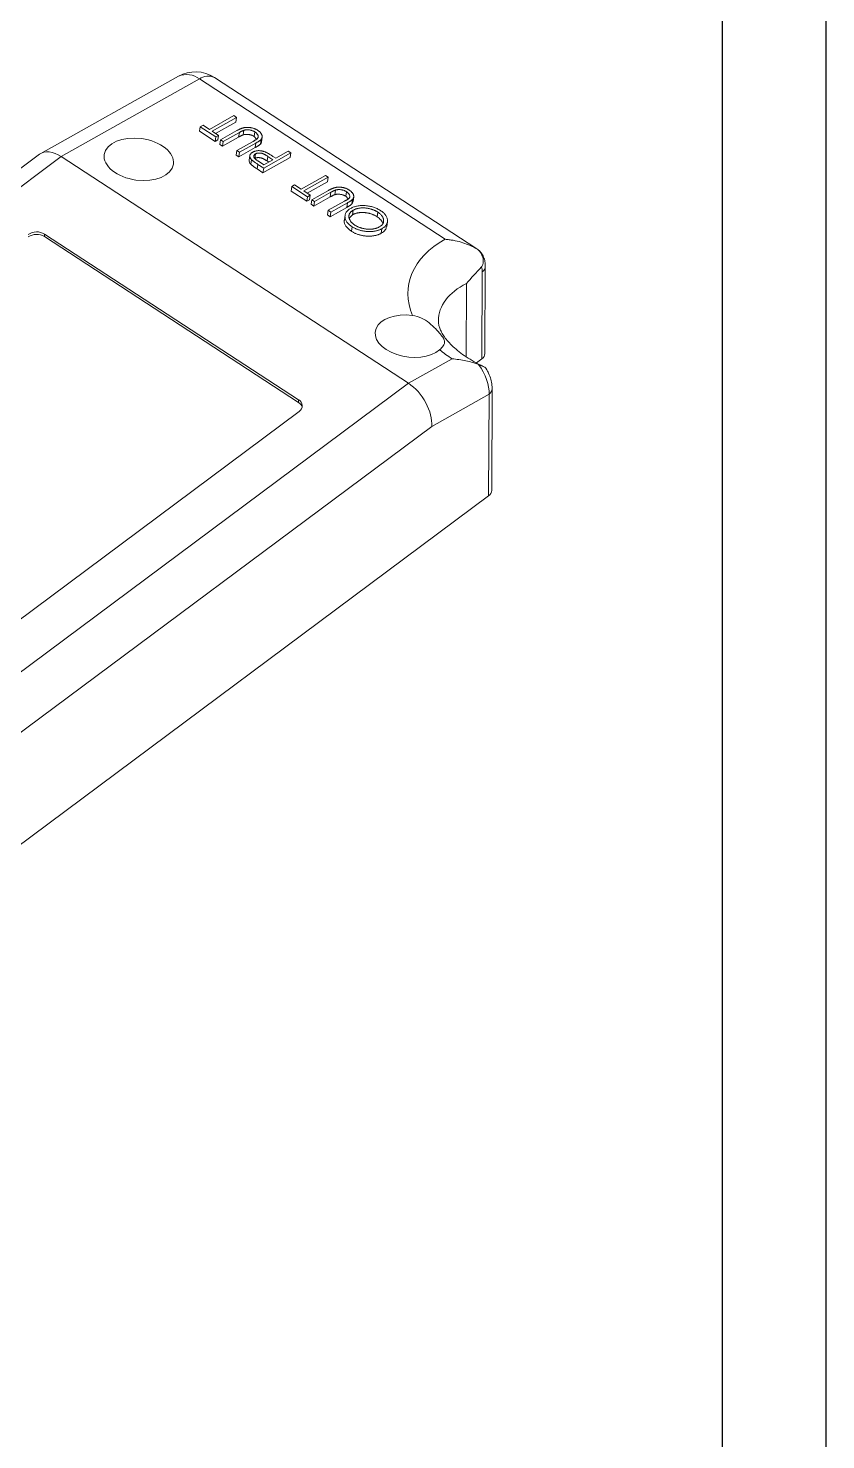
# Model space of a CAD drawing. Header units: inches. Extents: x 1561 to 2692, y 327 to 703.
# Drawn here: x 2623.4 to 2692.3, y 412.1 to 533.9 of the extents above; entities that cross this region are included whole.
import ezdxf

# ---------------------------------------------------------------- set-up
doc = ezdxf.new("R2010")
doc.units = ezdxf.units.IN
doc.header["$LTSCALE"] = 15

msp = doc.modelspace()

# ---------------------------------------------------------------- linework, layer by layer
for p, q in [((2692.292, 703.141), (2692.292, 326.907)), ((2683.334, 694.183), (2683.334, 335.865))]:
    msp.add_line(p, q)
at = {"color": 7, "linetype": 'Continuous', "lineweight": 15}
for p, q in [((2636.403, 529.796), (2624.526, 523.136)), ((2638.233, 529.561), (2626.292, 522.865)), ((2659.435, 515.727), (2638.233, 529.561)), ((2662.174, 514.903), (2639.51, 529.691)), ((2639.09, 525.214), (2641.199, 526.397)), ((2641.429, 526.247), (2639.319, 525.064)), ((2641.199, 526.397), (2641.429, 526.247)), ((2641.429, 526.247), (2641.368, 525.85)), ((2638.291, 525.443), (2638.231, 525.046)), ((2639.576, 524.168), (2638.231, 525.046)), ((2638.291, 525.443), (2638.532, 525.578)), ((2639.636, 524.565), (2638.291, 525.443)), ((2638.532, 525.578), (2639.09, 525.214)), ((2639.319, 525.064), (2639.877, 524.7)), ((2641.368, 525.85), (2639.619, 524.869)), ((2640.03, 524.308), (2641.449, 525.104)), ((2641.668, 524.948), (2640.259, 524.158)), ((2641.668, 524.948), (2641.607, 524.551)), ((2642.059, 525.135), (2641.998, 524.738)), ((2643.007, 524.997), (2642.947, 524.6)), ((2639.636, 524.565), (2639.576, 524.168)), ((2639.817, 524.303), (2639.576, 524.168)), ((2639.877, 524.7), (2639.636, 524.565)), ((2639.877, 524.7), (2639.817, 524.303)), ((2640.03, 524.308), (2639.969, 523.911)), ((2640.199, 523.761), (2639.969, 523.911)), ((2640.259, 524.158), (2640.03, 524.308)), ((2641.607, 524.551), (2640.199, 523.761)), ((2640.259, 524.158), (2640.199, 523.761)), ((2641.44, 523.388), (2642.849, 524.177)), ((2643.09, 524.034), (2641.67, 523.238)), ((2643.159, 524.369), (2642.947, 524.6)), ((2643.09, 524.034), (2643.029, 523.637)), ((2643.539, 524.341), (2643.479, 523.944)), ((2643.576, 524.142), (2643.636, 524.539)), ((2624.415, 523.063), (2530.378, 453.073)), ((2626.292, 522.865), (2532.458, 453.027)), ((2656.267, 503.307), (2626.292, 522.865)), ((2641.44, 523.388), (2641.38, 522.991)), ((2641.61, 522.841), (2641.38, 522.991)), ((2641.67, 523.238), (2641.44, 523.388)), ((2643.029, 523.637), (2641.61, 522.841)), ((2641.67, 523.238), (2641.61, 522.841)), ((2642.574, 522.956), (2642.514, 522.559)), ((2642.72, 522.595), (2642.66, 522.198)), ((2643.056, 523.099), (2642.996, 522.702)), ((2646.059, 522.789), (2643.709, 521.471)), ((2646.12, 523.186), (2643.77, 521.868)), ((2643.781, 522.153), (2644.564, 522.592)), ((2644.122, 522.887), (2644.061, 522.49)), ((2644.564, 522.592), (2644.122, 522.887)), ((2644.623, 522.847), (2644.806, 522.727)), ((2644.806, 522.727), (2645.89, 523.336)), ((2645.89, 523.336), (2646.12, 523.186)), ((2646.12, 523.186), (2646.059, 522.789)), ((2643.268, 522.195), (2643.207, 521.798)), ((2643.709, 521.471), (2643.207, 521.798)), ((2643.77, 521.868), (2643.268, 522.195)), ((2643.313, 522.458), (2643.781, 522.153)), ((2643.77, 521.868), (2643.709, 521.471)), ((2644.208, 522.392), (2644.061, 522.49)), ((2646.197, 520.284), (2646.137, 519.887)), ((2646.197, 520.284), (2646.438, 520.419)), ((2647.542, 519.406), (2646.197, 520.284)), ((2646.438, 520.419), (2646.996, 520.055)), ((2646.996, 520.055), (2649.105, 521.238)), ((2649.335, 521.088), (2647.226, 519.905)), ((2649.274, 520.691), (2647.525, 519.71)), ((2649.105, 521.238), (2649.335, 521.088)), ((2649.335, 521.088), (2649.274, 520.691)), ((2647.482, 519.009), (2646.137, 519.887)), ((2647.226, 519.905), (2647.783, 519.541)), ((2647.542, 519.406), (2647.482, 519.009)), ((2647.723, 519.144), (2647.482, 519.009)), ((2647.783, 519.541), (2647.542, 519.406)), ((2647.783, 519.541), (2647.723, 519.144)), ((2647.936, 519.149), (2647.876, 518.752)), ((2647.936, 519.149), (2649.355, 519.945)), ((2648.166, 518.999), (2647.936, 519.149)), ((2649.513, 519.392), (2648.105, 518.602)), ((2648.166, 518.999), (2648.105, 518.602)), ((2649.574, 519.789), (2648.166, 518.999)), ((2649.347, 518.229), (2650.755, 519.018)), ((2649.574, 519.789), (2649.513, 519.392)), ((2650.996, 518.875), (2649.576, 518.079)), ((2649.965, 519.977), (2649.904, 519.58)), ((2650.913, 519.839), (2650.853, 519.442)), ((2651.063, 519.213), (2650.853, 519.442)), ((2650.996, 518.875), (2650.935, 518.478)), ((2651.445, 519.182), (2651.385, 518.785)), ((2651.482, 518.983), (2651.542, 519.381)), ((2648.105, 518.602), (2647.876, 518.752)), ((2649.347, 518.229), (2649.286, 517.832)), ((2649.516, 517.682), (2649.286, 517.832)), ((2649.576, 518.079), (2649.347, 518.229)), ((2650.935, 518.478), (2649.516, 517.682)), ((2649.576, 518.079), (2649.516, 517.682)), ((2650.794, 517.805), (2650.733, 517.407)), ((2651.444, 517.848), (2651.146, 517.565)), ((2651.505, 518.245), (2651.444, 517.848)), ((2653.621, 518.072), (2653.56, 517.675)), ((2651.402, 516.814), (2651.342, 516.417)), ((2653.977, 516.646), (2653.916, 516.249)), ((2654.387, 516.834), (2654.448, 517.231)), ((2624.855, 516.179), (2624.854, 515.964)), ((2646.787, 501.653), (2624.854, 515.964)), ((2646.788, 501.868), (2624.855, 516.179)), ((2662.596, 505.412), (2662.63, 512.929)), ((2662.865, 505.884), (2662.899, 513.402)), ((2656.267, 503.307), (2660.028, 505.416)), ((2662.596, 505.412), (2662.131, 505.066)), ((2561.501, 432.775), (2656.267, 503.307)), ((2646.787, 501.653), (2646.788, 501.868)), ((2663.222, 502.367), (2658.273, 499.591)), ((2663.183, 493.594), (2663.222, 502.367)), ((2663.451, 494.066), (2663.491, 502.839)), ((2569.741, 443.503), (2646.837, 500.883)), ((2658.273, 499.591), (2563.975, 429.407)), ((2663.183, 493.594), (2557.433, 414.886))]:
    msp.add_line(p, q, dxfattribs=at)
at = {"color": 8, "linetype": 'Continuous', "lineweight": 15}
for p, q in [((2662.055, 514.966), (2662.174, 514.903)), ((2661.266, 511.914), (2661.237, 505.597))]:
    msp.add_line(p, q, dxfattribs=at)
at = {"color": 7, "linetype": 'Continuous', "lineweight": 15}
for centre, radius, start, end in [((2637.87, 527.179), 3, 56.87587, 119.28132), ((2624.171, 514.846), 1.31, 58.59177, 123.90105), ((2624.172, 515.061), 1.31, 58.59177, 123.90105), ((2661.592, 512.959), 1.039, 358.34997, 21.72556), ((2662.265, 505.913), 0.601, 303.47757, 357.23929), ((2646.531, 501.362), 0.568, 302.59418, 63.0847), ((2646.455, 501.083), 0.659, 14.47906, 59.75467), ((2662.851, 494.095), 0.601, 303.4764, 357.2403)]:
    msp.add_arc(centre, radius, start, end, dxfattribs=at)
at = {"color": 8, "linetype": 'Continuous', "lineweight": 15}
for centre, radius, start, end in [((2637.125, 528.17), 1.779, 51.47124, 113.93584), ((2638.979, 528.57), 1.241, 64.67208, 126.95822), ((2662.299, 513.431), 0.601, 303.47472, 357.28837), ((2662.891, 502.868), 0.601, 303.47416, 357.29138)]:
    msp.add_arc(centre, radius, start, end, dxfattribs=at)
at = {"color": 7, "linetype": 'Continuous', "lineweight": 15}
msp.add_ellipse((2632.99, 522.63), major_axis=(2.989, -0.413), ratio=0.5978403, dxfattribs=at)
for centre, major_axis, ratio, start_param, end_param in [((2626.104, 520.581), (-1.635, 2.52), 0.5849023, 5.3608782, 6.3208798), ((2668.208, 510.003), (11.955, -1.653), 0.5978403, 2.4736382, 3.4849586), ((2656.385, 507.365), (2.989, -0.413), 0.5978403, 1.5753738, 5.8232572), ((2668.208, 510.003), (11.955, -1.653), 0.5978403, 3.9136723, 4.0444346), ((2661.029, 503.798), (-1.685, 2.491), 0.5660314, 3.7803088, 4.7855729), ((2656.079, 501.022), (-1.635, 2.52), 0.5849023, 3.7900818, 5.3608782)]:
    msp.add_ellipse(centre, major_axis=major_axis, ratio=ratio, start_param=start_param, end_param=end_param, dxfattribs=at)
at = {"color": 8, "linetype": 'Continuous', "lineweight": 15}
msp.add_ellipse((2667.846, 507.62), major_axis=(8.953, -1.547), ratio=0.5631992, start_param=2.4883216, end_param=3.2336528, dxfattribs=at)
at = {"color": 7, "linetype": 'Continuous', "lineweight": 15}
for points, knots in [([(2641.449, 525.104), (2641.475, 525.118), (2641.525, 525.146), (2641.602, 525.185), (2641.676, 525.221), (2641.749, 525.253), (2641.82, 525.281), (2641.888, 525.307), (2641.956, 525.329), (2642.022, 525.347), (2642.089, 525.363), (2642.158, 525.374), (2642.229, 525.382), (2642.302, 525.386), (2642.379, 525.387), (2642.457, 525.384), (2642.538, 525.377), (2642.621, 525.368), (2642.704, 525.355), (2642.786, 525.337), (2642.866, 525.314), (2642.945, 525.289), (2643.02, 525.258), (2643.095, 525.223), (2643.167, 525.184), (2643.212, 525.155), (2643.235, 525.141)], [0, 0, 0, 0, 0.0548628, 0.1070681, 0.156992, 0.20401, 0.2485131, 0.2905085, 0.3301893, 0.3675895, 0.403883, 0.4400373, 0.4763262, 0.5128266, 0.5502555, 0.5884068, 0.6274386, 0.6677763, 0.7084328, 0.7486058, 0.7889476, 0.8294464, 0.8703598, 0.9122066, 0.9555427, 1, 1, 1, 1]), ([(2642.059, 525.135), (2642.048, 525.132), (2642.025, 525.125), (2641.989, 525.11), (2641.947, 525.093), (2641.901, 525.071), (2641.85, 525.046), (2641.793, 525.017), (2641.732, 524.983), (2641.69, 524.96), (2641.668, 524.948)], [0, 0, 0, 0, 0.0698351, 0.1556208, 0.2578016, 0.3738112, 0.5064025, 0.6555645, 0.8200793, 1, 1, 1, 1]), ([(2643.007, 524.997), (2642.985, 525.011), (2642.942, 525.037), (2642.872, 525.072), (2642.795, 525.103), (2642.715, 525.129), (2642.633, 525.15), (2642.55, 525.166), (2642.467, 525.175), (2642.384, 525.18), (2642.301, 525.178), (2642.219, 525.17), (2642.137, 525.156), (2642.085, 525.142), (2642.059, 525.135)], [0, 0, 0, 0, 0.0828932, 0.1653077, 0.2477696, 0.3317876, 0.4152258, 0.4963148, 0.5771024, 0.6577361, 0.7392778, 0.8231642, 0.9094731, 1, 1, 1, 1]), ([(2643.151, 524.359), (2643.169, 524.374), (2643.205, 524.403), (2643.247, 524.45), (2643.277, 524.497), (2643.295, 524.546), (2643.301, 524.598), (2643.292, 524.653), (2643.27, 524.712), (2643.236, 524.774), (2643.192, 524.835), (2643.139, 524.894), (2643.078, 524.948), (2643.031, 524.981), (2643.007, 524.997)], [0, 0, 0, 0, 0.0868981, 0.1677529, 0.244964, 0.3181296, 0.3923372, 0.4700996, 0.554266, 0.6443987, 0.7369184, 0.8261973, 0.913693, 1, 1, 1, 1]), ([(2643.235, 525.141), (2643.259, 525.125), (2643.307, 525.093), (2643.372, 525.043), (2643.429, 524.992), (2643.481, 524.941), (2643.524, 524.889), (2643.561, 524.836), (2643.591, 524.783), (2643.614, 524.73), (2643.63, 524.677), (2643.638, 524.625), (2643.641, 524.574), (2643.635, 524.525), (2643.622, 524.477), (2643.602, 524.43), (2643.574, 524.384), (2643.551, 524.356), (2643.539, 524.341)], [0, 0, 0, 0, 0.0711837, 0.1396622, 0.2063439, 0.2714083, 0.3354614, 0.3983202, 0.4606312, 0.5232644, 0.5850186, 0.6452056, 0.7042524, 0.7629676, 0.8210643, 0.8800884, 0.9393807, 1, 1, 1, 1]), ([(2641.998, 524.738), (2641.988, 524.735), (2641.964, 524.728), (2641.929, 524.713), (2641.887, 524.696), (2641.841, 524.674), (2641.789, 524.649), (2641.733, 524.62), (2641.672, 524.586), (2641.629, 524.563), (2641.607, 524.551)], [0, 0, 0, 0, 0.0698351, 0.1556208, 0.2578016, 0.3738112, 0.5064025, 0.6555645, 0.8200793, 1, 1, 1, 1]), ([(2642.947, 524.6), (2642.925, 524.614), (2642.882, 524.64), (2642.811, 524.675), (2642.735, 524.706), (2642.655, 524.732), (2642.573, 524.753), (2642.489, 524.769), (2642.406, 524.778), (2642.323, 524.783), (2642.241, 524.781), (2642.158, 524.773), (2642.077, 524.759), (2642.025, 524.745), (2641.998, 524.738)], [0, 0, 0, 0, 0.0828932, 0.1653077, 0.2477696, 0.3317876, 0.4152258, 0.4963148, 0.5771024, 0.6577361, 0.7392778, 0.8231642, 0.9094731, 1, 1, 1, 1]), ([(2642.849, 524.177), (2642.869, 524.188), (2642.906, 524.21), (2642.96, 524.24), (2643.006, 524.268), (2643.048, 524.292), (2643.082, 524.313), (2643.111, 524.331), (2643.134, 524.346), (2643.146, 524.355), (2643.151, 524.359)], [0, 0, 0, 0, 0.1910786, 0.3626046, 0.5160988, 0.650038, 0.7659767, 0.862374, 0.9408421, 1, 1, 1, 1]), ([(2643.479, 523.944), (2643.47, 523.935), (2643.451, 523.914), (2643.415, 523.883), (2643.371, 523.849), (2643.319, 523.812), (2643.258, 523.773), (2643.189, 523.73), (2643.113, 523.684), (2643.058, 523.653), (2643.029, 523.637)], [0, 0, 0, 0, 0.0781299, 0.1694654, 0.2743353, 0.3921102, 0.5236873, 0.6683654, 0.8271319, 1, 1, 1, 1]), ([(2643.539, 524.341), (2643.53, 524.332), (2643.512, 524.311), (2643.475, 524.28), (2643.431, 524.246), (2643.38, 524.209), (2643.318, 524.17), (2643.25, 524.127), (2643.173, 524.081), (2643.118, 524.05), (2643.09, 524.034)], [0, 0, 0, 0, 0.0781299, 0.1694654, 0.2743353, 0.3921102, 0.5236873, 0.6683654, 0.8271319, 1, 1, 1, 1]), ([(2643.569, 524.143), (2643.57, 524.133), (2643.575, 524.06), (2643.523, 523.998), (2643.479, 523.944)], [0, 0, 0, 0, 0.1348989, 1, 1, 1, 1]), ([(2642.66, 522.198), (2642.605, 522.264), (2642.506, 522.382), (2642.519, 522.504), (2642.524, 522.558)], [0, 0, 0, 0, 0.5546162, 1, 1, 1, 1]), ([(2642.72, 522.595), (2642.707, 522.609), (2642.681, 522.637), (2642.648, 522.68), (2642.621, 522.723), (2642.599, 522.766), (2642.584, 522.809), (2642.573, 522.853), (2642.57, 522.897), (2642.572, 522.941), (2642.579, 522.984), (2642.594, 523.026), (2642.616, 523.067), (2642.644, 523.107), (2642.679, 523.144), (2642.721, 523.181), (2642.77, 523.216), (2642.807, 523.238), (2642.825, 523.249)], [0, 0, 0, 0, 0.0624719, 0.1234716, 0.1833832, 0.2431163, 0.3020809, 0.3612865, 0.42141, 0.4824903, 0.5441013, 0.6057205, 0.6671855, 0.7300254, 0.7945821, 0.8603668, 0.9289182, 1, 1, 1, 1]), ([(2643.268, 522.195), (2643.233, 522.218), (2643.167, 522.261), (2643.074, 522.324), (2642.991, 522.382), (2642.918, 522.434), (2642.853, 522.481), (2642.8, 522.524), (2642.755, 522.561), (2642.731, 522.585), (2642.72, 522.595)], [0, 0, 0, 0, 0.1769558, 0.3390551, 0.4863182, 0.6187809, 0.7356188, 0.8387425, 0.9264571, 1, 1, 1, 1]), ([(2642.825, 523.249), (2642.845, 523.259), (2642.883, 523.28), (2642.946, 523.307), (2643.009, 523.33), (2643.074, 523.348), (2643.141, 523.362), (2643.209, 523.372), (2643.279, 523.378), (2643.351, 523.379), (2643.423, 523.377), (2643.496, 523.371), (2643.569, 523.36), (2643.642, 523.346), (2643.715, 523.327), (2643.788, 523.306), (2643.861, 523.28), (2643.908, 523.26), (2643.932, 523.25)], [0, 0, 0, 0, 0.0701189, 0.1371924, 0.2020162, 0.2646314, 0.3261165, 0.3860103, 0.4458118, 0.5052977, 0.5646333, 0.6242826, 0.683902, 0.7439528, 0.8053877, 0.868388, 0.933084, 1, 1, 1, 1]), ([(2643.056, 523.099), (2643.038, 523.088), (2643.002, 523.066), (2642.961, 523.026), (2642.931, 522.982), (2642.914, 522.934), (2642.908, 522.884), (2642.914, 522.833), (2642.935, 522.782), (2642.961, 522.74), (2642.991, 522.705), (2643.019, 522.677), (2643.054, 522.646), (2643.094, 522.613), (2643.14, 522.577), (2643.192, 522.54), (2643.25, 522.499), (2643.292, 522.472), (2643.313, 522.458)], [0, 0, 0, 0, 0.0700338, 0.13921853, 0.20816787, 0.2791337, 0.34993708, 0.4182944, 0.48754029, 0.55757651, 0.59549021, 0.63811805, 0.68595741, 0.73822237, 0.79613162, 0.85853665, 0.92666815, 1, 1, 1, 1]), ([(2644.061, 522.49), (2644.039, 522.505), (2643.997, 522.532), (2643.933, 522.57), (2643.874, 522.606), (2643.817, 522.637), (2643.764, 522.665), (2643.713, 522.688), (2643.667, 522.709), (2643.609, 522.73), (2643.538, 522.751), (2643.453, 522.769), (2643.367, 522.777), (2643.283, 522.777), (2643.202, 522.771), (2643.126, 522.756), (2643.056, 522.733), (2643.016, 522.713), (2642.996, 522.702)], [0, 0, 0, 0, 0.0725466, 0.1400498, 0.2025188, 0.2606047, 0.313264, 0.3617272, 0.4048899, 0.444319, 0.5165995, 0.5864091, 0.6549956, 0.7243019, 0.793411, 0.86161, 0.9295377, 1, 1, 1, 1]), ([(2644.122, 522.887), (2644.1, 522.902), (2644.058, 522.929), (2643.994, 522.967), (2643.934, 523.003), (2643.878, 523.034), (2643.824, 523.062), (2643.774, 523.085), (2643.727, 523.106), (2643.669, 523.127), (2643.598, 523.148), (2643.513, 523.166), (2643.428, 523.174), (2643.344, 523.175), (2643.262, 523.168), (2643.186, 523.153), (2643.116, 523.13), (2643.076, 523.11), (2643.056, 523.099)], [0, 0, 0, 0, 0.0725466, 0.1400498, 0.2025188, 0.2606047, 0.313264, 0.3617272, 0.4048899, 0.444319, 0.5165995, 0.5864091, 0.6549956, 0.7243019, 0.793411, 0.86161, 0.9295377, 1, 1, 1, 1]), ([(2643.932, 523.25), (2643.952, 523.241), (2643.994, 523.222), (2644.059, 523.189), (2644.133, 523.149), (2644.215, 523.102), (2644.305, 523.047), (2644.404, 522.987), (2644.511, 522.919), (2644.584, 522.872), (2644.623, 522.847)], [0, 0, 0, 0, 0.07517159, 0.16474291, 0.26801144, 0.38596396, 0.51779927, 0.66369781, 0.82441679, 1, 1, 1, 1]), ([(2643.207, 521.798), (2643.173, 521.821), (2643.107, 521.864), (2643.014, 521.927), (2642.931, 521.985), (2642.857, 522.037), (2642.793, 522.084), (2642.74, 522.127), (2642.695, 522.164), (2642.671, 522.187), (2642.66, 522.198)], [0, 0, 0, 0, 0.1769558, 0.3390551, 0.4863182, 0.6187809, 0.7356188, 0.8387425, 0.9264571, 1, 1, 1, 1]), ([(2649.355, 519.945), (2649.381, 519.959), (2649.432, 519.987), (2649.508, 520.026), (2649.582, 520.062), (2649.655, 520.094), (2649.726, 520.123), (2649.794, 520.148), (2649.862, 520.17), (2649.929, 520.188), (2649.995, 520.204), (2650.064, 520.215), (2650.135, 520.223), (2650.209, 520.228), (2650.285, 520.228), (2650.363, 520.225), (2650.444, 520.219), (2650.527, 520.209), (2650.61, 520.196), (2650.692, 520.178), (2650.772, 520.155), (2650.851, 520.13), (2650.927, 520.099), (2651.001, 520.064), (2651.073, 520.025), (2651.118, 519.997), (2651.142, 519.982)], [0, 0, 0, 0, 0.0548628, 0.1070681, 0.156992, 0.20401, 0.2485131, 0.2905085, 0.3301893, 0.3675895, 0.403883, 0.4400373, 0.4763262, 0.5128266, 0.5502555, 0.5884068, 0.6274386, 0.6677763, 0.7084328, 0.7486058, 0.7889476, 0.8294464, 0.8703598, 0.9122066, 0.9555427, 1, 1, 1, 1]), ([(2649.904, 519.58), (2649.894, 519.576), (2649.871, 519.569), (2649.835, 519.555), (2649.793, 519.537), (2649.747, 519.515), (2649.695, 519.49), (2649.639, 519.461), (2649.578, 519.428), (2649.536, 519.404), (2649.513, 519.392)], [0, 0, 0, 0, 0.0698351, 0.1556208, 0.2578016, 0.3738112, 0.5064025, 0.6555645, 0.8200793, 1, 1, 1, 1]), ([(2649.965, 519.977), (2649.954, 519.973), (2649.931, 519.966), (2649.895, 519.952), (2649.854, 519.934), (2649.808, 519.912), (2649.756, 519.887), (2649.699, 519.858), (2649.638, 519.825), (2649.596, 519.801), (2649.574, 519.789)], [0, 0, 0, 0, 0.0698351, 0.1556208, 0.2578016, 0.3738112, 0.5064025, 0.6555645, 0.8200793, 1, 1, 1, 1]), ([(2650.853, 519.442), (2650.831, 519.455), (2650.788, 519.481), (2650.717, 519.517), (2650.641, 519.547), (2650.561, 519.573), (2650.479, 519.595), (2650.396, 519.61), (2650.313, 519.62), (2650.23, 519.624), (2650.147, 519.622), (2650.064, 519.615), (2649.983, 519.6), (2649.931, 519.586), (2649.904, 519.58)], [0, 0, 0, 0, 0.0828932, 0.1653077, 0.2477696, 0.3317876, 0.4152258, 0.4963148, 0.5771024, 0.6577361, 0.7392778, 0.8231642, 0.9094731, 1, 1, 1, 1]), ([(2650.913, 519.839), (2650.892, 519.852), (2650.849, 519.878), (2650.778, 519.914), (2650.702, 519.944), (2650.622, 519.97), (2650.539, 519.992), (2650.456, 520.007), (2650.373, 520.017), (2650.29, 520.021), (2650.207, 520.019), (2650.125, 520.012), (2650.044, 519.997), (2649.991, 519.984), (2649.965, 519.977)], [0, 0, 0, 0, 0.0828932, 0.1653077, 0.2477696, 0.3317876, 0.4152258, 0.4963148, 0.5771024, 0.6577361, 0.7392778, 0.8231642, 0.9094731, 1, 1, 1, 1]), ([(2650.755, 519.018), (2650.775, 519.03), (2650.813, 519.051), (2650.866, 519.081), (2650.913, 519.109), (2650.954, 519.133), (2650.988, 519.154), (2651.017, 519.172), (2651.04, 519.187), (2651.052, 519.196), (2651.057, 519.2)], [0, 0, 0, 0, 0.1910786, 0.3626046, 0.5160988, 0.650038, 0.7659767, 0.862374, 0.9408421, 1, 1, 1, 1]), ([(2651.057, 519.2), (2651.076, 519.215), (2651.111, 519.244), (2651.153, 519.291), (2651.183, 519.339), (2651.201, 519.388), (2651.207, 519.439), (2651.198, 519.495), (2651.176, 519.554), (2651.142, 519.615), (2651.098, 519.676), (2651.045, 519.735), (2650.984, 519.79), (2650.937, 519.822), (2650.913, 519.839)], [0, 0, 0, 0, 0.0868981, 0.1677529, 0.244964, 0.3181296, 0.3923372, 0.4700996, 0.554266, 0.6443987, 0.7369184, 0.8261973, 0.913693, 1, 1, 1, 1]), ([(2651.445, 519.182), (2651.437, 519.173), (2651.418, 519.152), (2651.382, 519.121), (2651.337, 519.088), (2651.286, 519.05), (2651.224, 519.011), (2651.156, 518.968), (2651.08, 518.922), (2651.024, 518.891), (2650.996, 518.875)], [0, 0, 0, 0, 0.0781299, 0.1694654, 0.2743353, 0.3921102, 0.5236873, 0.6683654, 0.8271319, 1, 1, 1, 1]), ([(2651.142, 519.982), (2651.166, 519.966), (2651.213, 519.934), (2651.278, 519.884), (2651.335, 519.833), (2651.387, 519.782), (2651.431, 519.73), (2651.467, 519.678), (2651.498, 519.625), (2651.52, 519.571), (2651.536, 519.518), (2651.544, 519.466), (2651.547, 519.415), (2651.541, 519.366), (2651.528, 519.318), (2651.508, 519.271), (2651.481, 519.226), (2651.457, 519.197), (2651.445, 519.182)], [0, 0, 0, 0, 0.0711837, 0.1396622, 0.2063439, 0.2714083, 0.3354614, 0.3983202, 0.4606312, 0.5232644, 0.5850186, 0.6452056, 0.7042524, 0.7629676, 0.8210643, 0.8800884, 0.9393807, 1, 1, 1, 1]), ([(2651.475, 518.984), (2651.476, 518.974), (2651.481, 518.902), (2651.43, 518.839), (2651.385, 518.785)], [0, 0, 0, 0, 0.1348981, 1, 1, 1, 1]), ([(2651.402, 516.814), (2651.356, 516.846), (2651.265, 516.908), (2651.145, 517.006), (2651.042, 517.107), (2650.956, 517.211), (2650.888, 517.317), (2650.836, 517.425), (2650.803, 517.536), (2650.786, 517.648), (2650.785, 517.758), (2650.803, 517.865), (2650.838, 517.967), (2650.891, 518.063), (2650.96, 518.154), (2651.048, 518.24), (2651.152, 518.322), (2651.234, 518.37), (2651.275, 518.395)], [0, 0, 0, 0, 0.0665665, 0.1307421, 0.1933478, 0.2549983, 0.3161192, 0.3772642, 0.4393999, 0.5028052, 0.5663562, 0.6282508, 0.6891071, 0.7493579, 0.8101796, 0.8716166, 0.9348726, 1, 1, 1, 1]), ([(2651.385, 518.785), (2651.376, 518.776), (2651.357, 518.755), (2651.321, 518.724), (2651.277, 518.691), (2651.225, 518.653), (2651.164, 518.614), (2651.095, 518.571), (2651.019, 518.525), (2650.964, 518.494), (2650.935, 518.478)], [0, 0, 0, 0, 0.0781299, 0.1694654, 0.2743353, 0.3921102, 0.5236873, 0.6683654, 0.8271319, 1, 1, 1, 1]), ([(2651.505, 518.245), (2651.482, 518.232), (2651.437, 518.206), (2651.378, 518.164), (2651.324, 518.12), (2651.276, 518.074), (2651.235, 518.026), (2651.2, 517.976), (2651.172, 517.923), (2651.149, 517.869), (2651.133, 517.814), (2651.123, 517.757), (2651.121, 517.699), (2651.123, 517.641), (2651.133, 517.582), (2651.151, 517.522), (2651.173, 517.461), (2651.203, 517.399), (2651.237, 517.338), (2651.278, 517.279), (2651.324, 517.221), (2651.375, 517.164), (2651.432, 517.11), (2651.494, 517.057), (2651.559, 517.005), (2651.608, 516.973), (2651.632, 516.957)], [0, 0, 0, 0, 0.0429116, 0.085123, 0.1264629, 0.1674393, 0.2079592, 0.248229, 0.2887262, 0.3296427, 0.3705068, 0.4110947, 0.4517817, 0.4923654, 0.533442, 0.5752157, 0.6175565, 0.660784, 0.704049, 0.7469728, 0.7891811, 0.8311179, 0.8732484, 0.9151728, 0.9573842, 1, 1, 1, 1]), ([(2651.275, 518.395), (2651.319, 518.418), (2651.404, 518.463), (2651.546, 518.519), (2651.693, 518.566), (2651.849, 518.601), (2652.011, 518.625), (2652.182, 518.639), (2652.359, 518.641), (2652.541, 518.633), (2652.724, 518.616), (2652.904, 518.588), (2653.078, 518.55), (2653.246, 518.503), (2653.407, 518.445), (2653.563, 518.378), (2653.713, 518.301), (2653.806, 518.243), (2653.853, 518.213)], [0, 0, 0, 0, 0.0652343, 0.1285843, 0.1903431, 0.251408, 0.3122056, 0.3736141, 0.436264, 0.5004073, 0.5645349, 0.6271371, 0.6883383, 0.7492396, 0.8100758, 0.8716556, 0.9347657, 1, 1, 1, 1]), ([(2653.56, 517.675), (2653.535, 517.691), (2653.484, 517.724), (2653.403, 517.769), (2653.319, 517.811), (2653.233, 517.85), (2653.144, 517.885), (2653.053, 517.917), (2652.958, 517.946), (2652.862, 517.972), (2652.764, 517.994), (2652.667, 518.013), (2652.571, 518.027), (2652.475, 518.037), (2652.379, 518.043), (2652.284, 518.045), (2652.189, 518.043), (2652.096, 518.037), (2652.004, 518.027), (2651.915, 518.013), (2651.828, 517.995), (2651.745, 517.973), (2651.665, 517.948), (2651.588, 517.918), (2651.513, 517.886), (2651.467, 517.86), (2651.444, 517.848)], [0, 0, 0, 0, 0.0436389, 0.0865491, 0.1291943, 0.1714588, 0.2134438, 0.2553979, 0.2975069, 0.3400837, 0.382496, 0.4241069, 0.4648486, 0.5055551, 0.5462017, 0.5867724, 0.6272746, 0.6684858, 0.7095112, 0.7503955, 0.7910688, 0.8320051, 0.8731193, 0.9145996, 0.9569503, 1, 1, 1, 1]), ([(2653.621, 518.072), (2653.595, 518.088), (2653.544, 518.121), (2653.463, 518.166), (2653.38, 518.208), (2653.293, 518.247), (2653.205, 518.282), (2653.113, 518.315), (2653.019, 518.343), (2652.922, 518.369), (2652.825, 518.391), (2652.728, 518.41), (2652.631, 518.424), (2652.535, 518.434), (2652.439, 518.44), (2652.344, 518.442), (2652.249, 518.44), (2652.156, 518.434), (2652.064, 518.424), (2651.975, 518.41), (2651.889, 518.392), (2651.806, 518.371), (2651.726, 518.345), (2651.649, 518.315), (2651.574, 518.283), (2651.528, 518.258), (2651.505, 518.245)], [0, 0, 0, 0, 0.0436389, 0.0865491, 0.1291943, 0.1714588, 0.2134438, 0.2553979, 0.2975069, 0.3400837, 0.382496, 0.4241069, 0.4648486, 0.5055551, 0.5462017, 0.5867724, 0.6272746, 0.6684858, 0.7095112, 0.7503955, 0.7910688, 0.8320051, 0.8731193, 0.9145996, 0.9569503, 1, 1, 1, 1]), ([(2654.042, 517.077), (2654.043, 517.083), (2654.054, 517.19), (2653.898, 517.413), (2653.673, 517.588), (2653.56, 517.675)], [0, 0, 0, 0, 0.0273006, 0.5134802, 1, 1, 1, 1]), ([(2653.746, 516.795), (2653.779, 516.815), (2653.844, 516.854), (2653.926, 516.919), (2653.995, 516.988), (2654.049, 517.062), (2654.089, 517.14), (2654.115, 517.223), (2654.126, 517.31), (2654.123, 517.4), (2654.106, 517.491), (2654.076, 517.581), (2654.033, 517.669), (2653.978, 517.755), (2653.908, 517.838), (2653.825, 517.919), (2653.731, 517.998), (2653.658, 518.047), (2653.621, 518.072)], [0, 0, 0, 0, 0.0645014, 0.1268942, 0.187739, 0.2484197, 0.3085858, 0.3695803, 0.4318217, 0.4961719, 0.5606574, 0.6234915, 0.6852449, 0.7466429, 0.8083351, 0.8704914, 0.9343195, 1, 1, 1, 1]), ([(2653.853, 518.213), (2653.898, 518.182), (2653.987, 518.122), (2654.104, 518.024), (2654.205, 517.925), (2654.289, 517.822), (2654.356, 517.717), (2654.406, 517.609), (2654.439, 517.499), (2654.456, 517.387), (2654.456, 517.276), (2654.438, 517.17), (2654.404, 517.069), (2654.352, 516.973), (2654.285, 516.882), (2654.198, 516.798), (2654.097, 516.718), (2654.017, 516.67), (2653.977, 516.646)], [0, 0, 0, 0, 0.0658189, 0.1297465, 0.192072, 0.2534594, 0.3145696, 0.3762799, 0.4390257, 0.503267, 0.5674928, 0.6297048, 0.6909996, 0.7514517, 0.8120044, 0.8731497, 0.9356355, 1, 1, 1, 1]), ([(2651.342, 516.417), (2651.166, 516.558), (2650.815, 516.838), (2650.67, 517.217), (2650.74, 517.386), (2650.748, 517.404)], [0, 0, 0, 0, 0.4725491, 0.9448491, 1, 1, 1, 1]), ([(2653.916, 516.249), (2653.888, 516.234), (2653.832, 516.203), (2653.74, 516.163), (2653.645, 516.126), (2653.546, 516.094), (2653.443, 516.067), (2653.336, 516.044), (2653.225, 516.026), (2653.11, 516.012), (2652.994, 516.003), (2652.876, 515.999), (2652.759, 515.999), (2652.642, 516.005), (2652.524, 516.015), (2652.406, 516.03), (2652.288, 516.049), (2652.171, 516.074), (2652.055, 516.103), (2651.942, 516.137), (2651.833, 516.174), (2651.728, 516.215), (2651.625, 516.259), (2651.527, 516.308), (2651.431, 516.36), (2651.372, 516.398), (2651.342, 516.417)], [0, 0, 0, 0, 0.04320899, 0.08587287, 0.12812001, 0.17015196, 0.21191762, 0.253753, 0.29600641, 0.33844336, 0.38101537, 0.42282048, 0.46408906, 0.50512585, 0.54597497, 0.58698521, 0.62833859, 0.6700838, 0.7119916, 0.75303915, 0.7940494, 0.83488554, 0.87549831, 0.9165473, 0.95800378, 1, 1, 1, 1]), ([(2653.977, 516.646), (2653.948, 516.631), (2653.892, 516.6), (2653.8, 516.56), (2653.705, 516.523), (2653.606, 516.491), (2653.503, 516.464), (2653.396, 516.441), (2653.285, 516.423), (2653.171, 516.409), (2653.054, 516.4), (2652.937, 516.396), (2652.819, 516.396), (2652.702, 516.402), (2652.584, 516.412), (2652.467, 516.427), (2652.349, 516.447), (2652.231, 516.472), (2652.115, 516.5), (2652.003, 516.534), (2651.894, 516.571), (2651.788, 516.612), (2651.686, 516.656), (2651.588, 516.705), (2651.492, 516.757), (2651.432, 516.795), (2651.402, 516.814)], [0, 0, 0, 0, 0.04320899, 0.08587287, 0.12812001, 0.17015196, 0.21191762, 0.253753, 0.29600641, 0.33844336, 0.38101537, 0.42282048, 0.46408906, 0.50512585, 0.54597497, 0.58698521, 0.62833859, 0.6700838, 0.7119916, 0.75303915, 0.7940494, 0.83488554, 0.87549831, 0.9165473, 0.95800378, 1, 1, 1, 1]), ([(2651.632, 516.957), (2651.657, 516.941), (2651.706, 516.91), (2651.785, 516.867), (2651.866, 516.827), (2651.95, 516.789), (2652.038, 516.755), (2652.129, 516.723), (2652.224, 516.695), (2652.321, 516.67), (2652.419, 516.648), (2652.517, 516.63), (2652.614, 516.616), (2652.711, 516.606), (2652.808, 516.6), (2652.903, 516.598), (2652.998, 516.6), (2653.092, 516.606), (2653.184, 516.616), (2653.274, 516.63), (2653.36, 516.647), (2653.443, 516.67), (2653.524, 516.695), (2653.601, 516.725), (2653.677, 516.757), (2653.723, 516.783), (2653.746, 516.795)], [0, 0, 0, 0, 0.0420169, 0.0836322, 0.1249648, 0.1662222, 0.2075844, 0.2495075, 0.2916118, 0.3346064, 0.3774695, 0.4193916, 0.4608732, 0.501919, 0.5427073, 0.5838362, 0.6246544, 0.6660092, 0.707437, 0.7485882, 0.7894032, 0.8307655, 0.8720896, 0.9140065, 0.9565047, 1, 1, 1, 1]), ([(2654.373, 516.837), (2654.349, 516.731), (2654.296, 516.5), (2654.05, 516.337), (2653.916, 516.249)], [0, 0, 0, 0, 0.4591623, 1, 1, 1, 1]), ([(2662.055, 514.966), (2661.662, 515.185), (2661.244, 515.355), (2660.585, 515.546), (2660.358, 515.599), (2660.015, 515.661), (2659.9, 515.678), (2659.668, 515.707), (2659.55, 515.719), (2659.435, 515.727)], [0, 0, 0, 0, 0.5, 0.5, 0.75, 0.75, 0.875, 0.875, 1, 1, 1, 1]), ([(2662.557, 513.344), (2662.611, 513.402), (2662.649, 513.476), (2662.701, 513.629), (2662.715, 513.71), (2662.731, 513.951), (2662.706, 514.112), (2662.601, 514.412), (2662.52, 514.551), (2662.315, 514.791), (2662.191, 514.89), (2662.055, 514.966)], [0, 0, 0, 0, 0.125, 0.125, 0.25, 0.25, 0.5, 0.5, 0.75, 0.75, 1, 1, 1, 1]), ([(2662.899, 513.402), (2662.896, 513.501), (2662.889, 513.743), (2662.804, 514.105), (2662.627, 514.466), (2662.41, 514.74), (2662.231, 514.853), (2662.162, 514.897)], [0, 0, 0, 0, 0.1698524, 0.4147597, 0.6421735, 0.8616199, 1, 1, 1, 1]), ([(2658.954, 506.201), (2659.09, 506.326), (2659.191, 506.435), (2659.296, 506.587), (2659.324, 506.635), (2659.363, 506.729), (2659.376, 506.774), (2659.391, 506.909), (2659.371, 506.999), (2659.271, 507.21), (2659.186, 507.335), (2659.01, 507.562), (2658.942, 507.645), (2658.793, 507.817), (2658.713, 507.906), (2658.454, 508.176), (2658.263, 508.353), (2657.848, 508.673), (2657.62, 508.816), (2657.141, 509.037), (2656.885, 509.117), (2656.619, 509.153)], [0, 0, 0, 0, 0.125, 0.125, 0.1875, 0.1875, 0.25, 0.25, 0.375, 0.375, 0.5, 0.5, 0.5625, 0.5625, 0.625, 0.625, 0.75, 0.75, 0.875, 0.875, 1, 1, 1, 1]), ([(2662.68, 504.783), (2662.62, 504.811), (2662.293, 504.964), (2661.744, 505.264), (2661.072, 505.69), (2660.488, 506.131), (2659.995, 506.574), (2659.596, 507.008), (2659.289, 507.422), (2659.07, 507.806), (2658.932, 508.151), (2658.859, 508.448), (2658.855, 508.609), (2658.853, 508.689)], [0, 0, 0, 0, 0.0218593, 0.1196608, 0.2166697, 0.3128684, 0.4083995, 0.5035869, 0.5989182, 0.6952088, 0.7940401, 0.8981892, 1, 1, 1, 1]), ([(2662.312, 504.931), (2661.959, 505.063), (2661.591, 505.168), (2661.019, 505.289), (2660.826, 505.324), (2660.431, 505.38), (2660.228, 505.401), (2660.028, 505.416)], [0, 0, 0, 0, 0.5, 0.5, 0.75, 0.75, 1, 1, 1, 1]), ([(2662.312, 504.931), (2662.451, 504.877), (2662.717, 504.774), (2662.936, 504.645), (2662.97, 504.573), (2662.979, 504.553)], [0, 0, 0, 0, 0.4385463, 0.8385056, 1, 1, 1, 1]), ([(2663.491, 502.839), (2663.488, 502.939), (2663.48, 503.206), (2663.385, 503.651), (2663.218, 504.13), (2663.054, 504.427), (2662.983, 504.555)], [0, 0, 0, 0, 0.176553, 0.4715515, 0.7714543, 1, 1, 1, 1])]:
    msp.add_open_spline(points, degree=3, knots=knots, dxfattribs=at)
msp.add_open_spline([(2662.557, 513.344), (2662.124, 512.872), (2661.695, 512.393), (2661.266, 511.914)], degree=3, dxfattribs=at)

doc.saveas('drawing.dxf')
